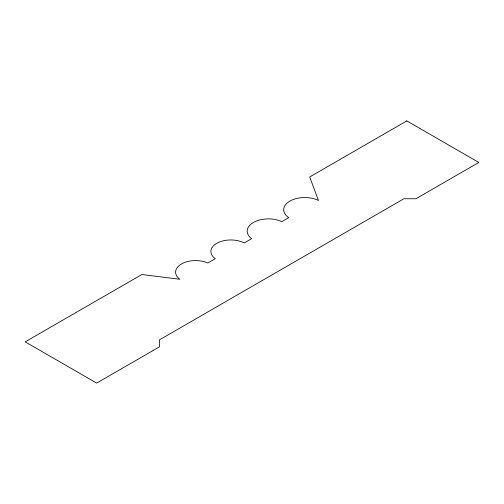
<?xml version="1.0" encoding="UTF-8"?>
<svg xmlns="http://www.w3.org/2000/svg" width="504" height="504" viewBox="0 0 504 504"><rect width="100%" height="100%" fill="white"/><g stroke="black" fill="none" stroke-linecap="round" stroke-linejoin="round"><path stroke-width="0.76" d="M406.81 120.897L309.695 176.967L318.478 200.466A21.074 12.165 0 0 0 289.876 201.109A21.074 12.165 0 0 0 288.761 217.621L281.793 221.647A21.2 12.241 0 0 0 253.55 222.377A21.2 12.241 0 0 0 251.672 238.663L244.219 242.966A19.921 11.504 0 0 0 217.129 243.073A19.921 11.504 0 0 0 215.284 258.678L207.837 262.981A20.04 11.567 0 0 0 181.421 264.002A20.04 11.567 0 0 0 179.808 279.254L141.857 274.504L25.2 341.857L96.642 383.103L159.484 346.815L159.484 339.854L403.893 198.746L415.957 198.746L478.8 162.464L406.81 120.897"/></g></svg>
